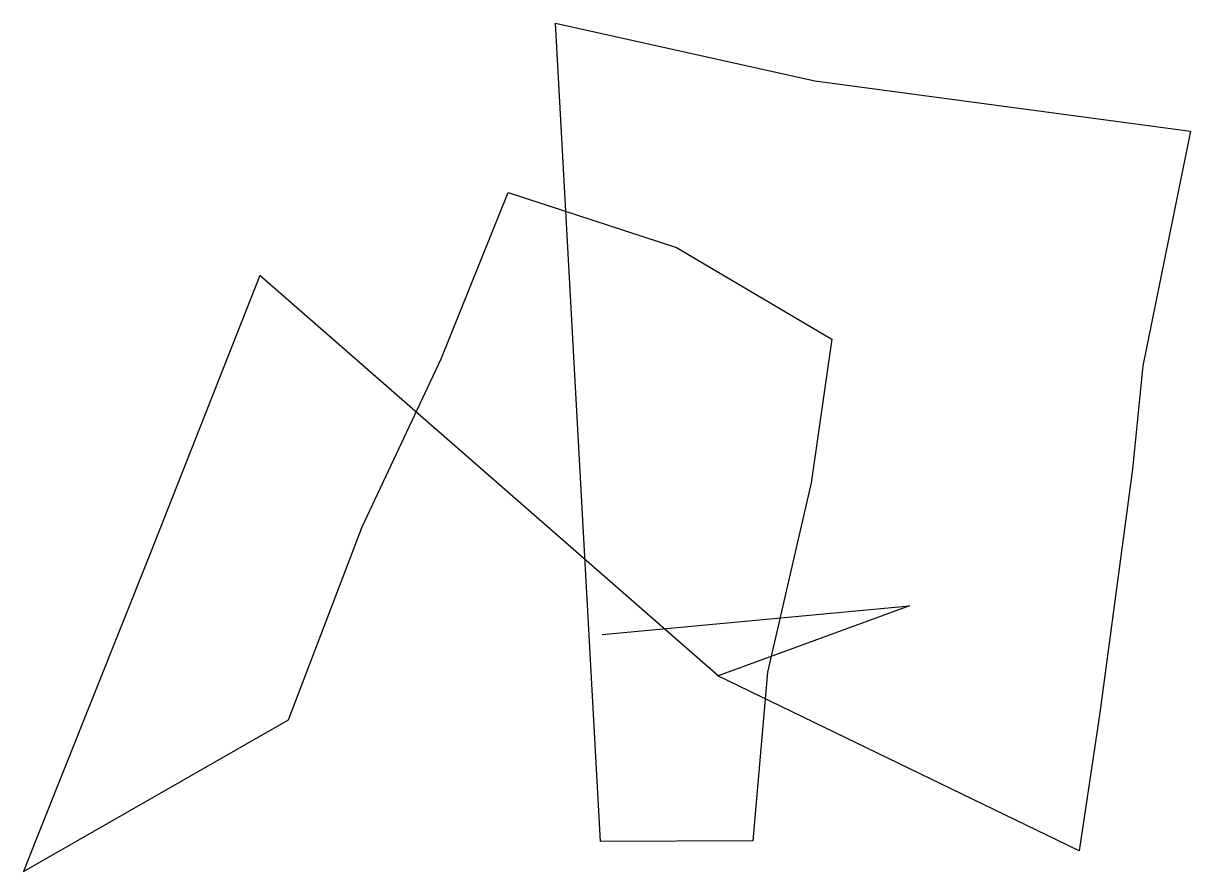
# Model space of a CAD drawing. Header units: millimetres. Extents: x 376118.8 to 376146.7, y 5479846.6 to 5479866.9.
import ezdxf

# ---------------------------------------------------------------- set-up
doc = ezdxf.new("R2010")
doc.units = ezdxf.units.MM

msp = doc.modelspace()

# ---------------------------------------------------------------- linework, layer by layer
msp.add_lwpolyline([(376132.628, 5479852.28), (376139.977, 5479852.969), (376135.405, 5479851.296), (376124.443, 5479860.866), (376121.814, 5479854.196), (376119.089, 5479847.367), (376118.794, 5479846.61), (376125.136, 5479850.242), (376126.89, 5479854.855), (376128.782, 5479858.871), (376130.383, 5479862.849), (376134.405, 5479861.536), (376138.121, 5479859.34), (376137.63, 5479855.903), (376136.58, 5479851.381), (376136.235, 5479847.35), (376132.594, 5479847.333), (376131.517, 5479866.893), (376137.713, 5479865.515), (376146.697, 5479864.311), (376145.554, 5479858.701), (376145.308, 5479856.236), (376144.528, 5479850.404), (376144.031, 5479847.107), (376135.395, 5479851.29), (376135.392, 5479851.293), (376135.392, 5479851.29), (376135.395, 5479851.285), (376135.396, 5479851.285), (376135.39, 5479851.301), (376135.394, 5479851.295)])

doc.saveas('drawing.dxf')
